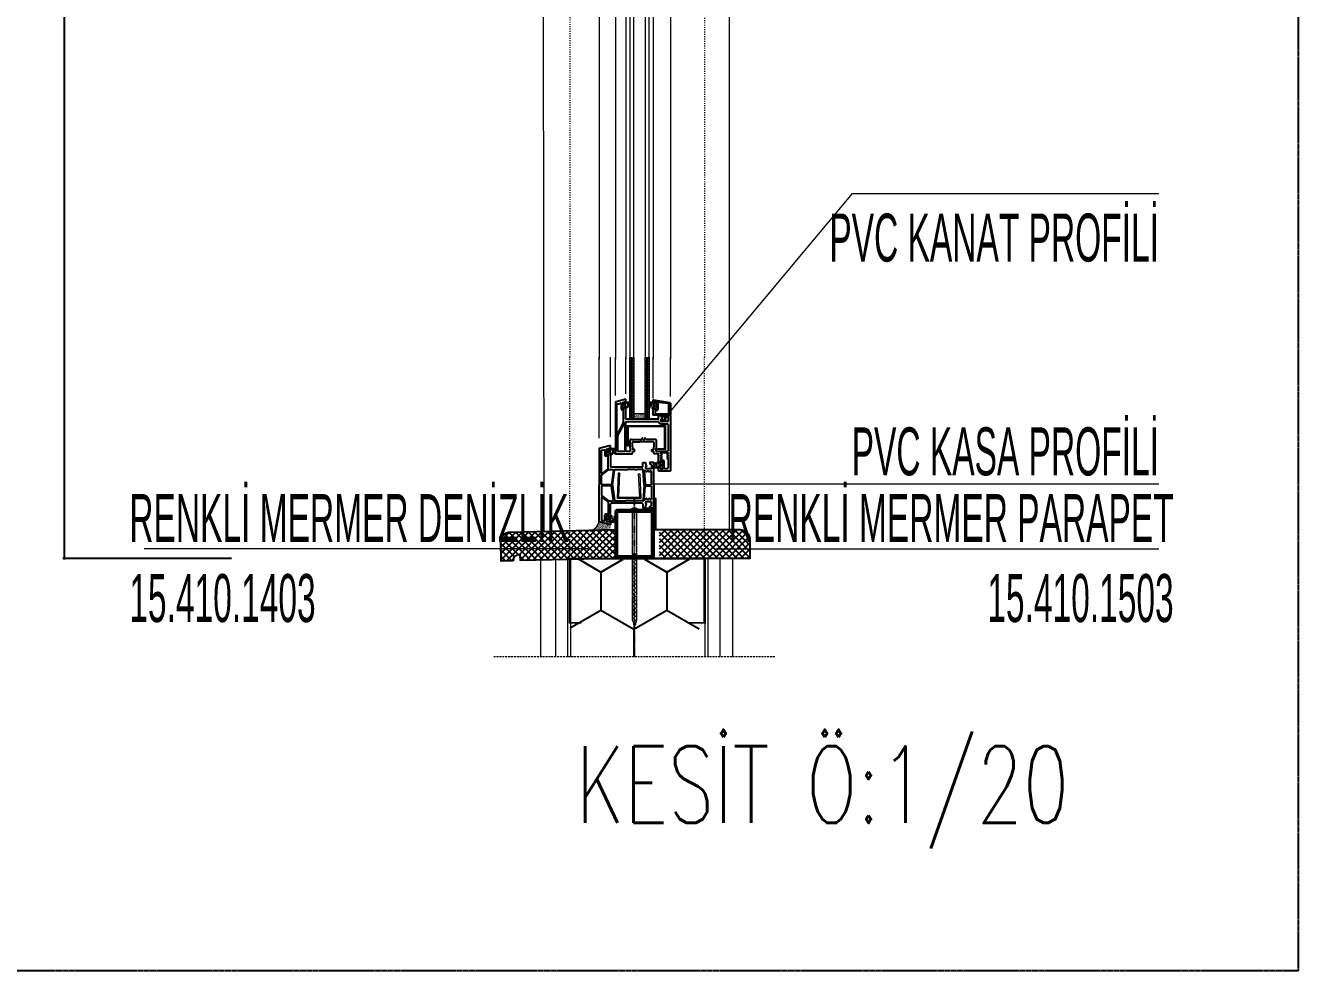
# Model space of a CAD drawing. Header units: centimetres. Extents: x -373760 to 14750, y -122502 to 29584.
# Drawn here: x -170671 to -167355, y -81365 to -78903 of the extents above; entities that cross this region are included whole.
import ezdxf
from ezdxf.enums import TextEntityAlignment as Align

# ---------------------------------------------------------------- set-up
doc = ezdxf.new("R2010")
doc.units = ezdxf.units.CM
for name, pattern in [('ACAD_ISO03W100', [30, 12, -18]), ('CENTER', [0.0065, 0.002, -0.001, 0.0005, -0.001, 0.002]), ('DASHED2', [0.375, 0.25, -0.125]), ('DUZ', [0]), ('HIDDEN', [0.375, 0.25, -0.125])]:
    doc.linetypes.add(name, pattern=pattern)
for name, color, linetype, lineweight in [('Betonarme', 4, 'Continuous', 20), ('cam', 130, 'DUZ', 9), ('CIVI', 254, 'Continuous', 13), ('CONTA', 230, 'Continuous', 18), ('D', 4, 'Continuous', 5), ('GORUNUS01', 56, 'Continuous', 9), ('İZDÜŞÜM-TEKAY', 252, 'DASHED2', 25), ('İÇ SIVA-TEKAY', 21, 'Continuous', 18), ('KOR_KASA', 140, 'Continuous', 30), ('MACUN', 201, 'Continuous', 15), ('OLCU', 7, 'Continuous', 25), ('OLCU IC DUSEY', 33, 'Continuous', 20), ('Part', 1, 'Continuous', 0), ('PVC_PROFIL', 51, 'Continuous', 25), ('YAZI', 5, 'Continuous', 0)]:
    doc.layers.add(name, color=color, linetype=linetype, lineweight=lineweight)
doc.layers.add('EPS', color=7, linetype='Continuous', true_color=0x55aa8c)
doc.layers.add('HATCH', color=8, linetype='Continuous')
doc.layers.add('MERMER', color=165, linetype='Continuous')
doc.styles.add('POZ', font='romanstw.shx', dxfattribs={"width": 0.8})
doc.styles.get("Standard").update_dxf_attribs({"font": 'arial.ttf'})
doc.styles.add('TURKCE', font='arial.ttf', dxfattribs={"width": 0.5})
doc.dimstyles.new('içölçü', dxfattribs={"dimtxt": 10, "dimasz": 5, "dimexe": 4, "dimexo": 1, "dimgap": 1, "dimtad": 2, "dimdec": 0, "dimzin": 0, "dimdsep": 46, "dimtxsty": 'Standard', "dimblk": 'ARCHTICK', "dimcen": 1, "dimdle": 3, "dimadec": 0, "dimazin": 0, "dimtfac": 1, "dimtdec": 0, "dimtofl": 0, "dimtmove": 0, "dimatfit": 3, "dimldrblk": 'ARCHTICK', "dimfxl": 1, "dimtolj": 1, "dimtzin": 0, "dimarcsym": 0})

# ---------------------------------------------------------------- blocks, each defined once
blk = doc.blocks.new('_ArchTick')
at = {"color": 0, "linetype": 'ByBlock', "const_width": 0.15}
blk.add_lwpolyline([(-0.5, -0.5), (0.5, 0.5)], dxfattribs=at)
blk = doc.blocks.new('*D762')
at = {"layer": 'Defpoints', "color": 0, "transparency": 16777216}
for p in [(-170133.2, -77291.6), (-170569.8, -80291.6), (-170133.2, -80291.6)]:
    blk.add_point(p, dxfattribs=at)
at = {"layer": 'OLCU IC DUSEY', "color": 0, "lineweight": -2, "transparency": 16777216}
for p, q in [((-170134.2, -77291.6), (-170573.8, -77291.6)), ((-170569.8, -77288.6), (-170569.8, -80294.6)), ((-170134.2, -80291.6), (-170573.8, -80291.6))]:
    blk.add_line(p, q, dxfattribs=at)
at = {"layer": 'OLCU IC DUSEY', "color": 0, "lineweight": -2, "transparency": 16777216, "xscale": 5, "yscale": 5, "zscale": 5}
for p, rotation in [((-170569.8, -77291.6), 90), ((-170569.8, -80291.6), 270)]:
    blk.add_blockref('_ArchTick', p, dxfattribs=dict(at, rotation=rotation))
at = {"layer": 'OLCU IC DUSEY', "color": 0, "transparency": 16777216, "insert": (-170573.4, -78631.3), "char_height": 5, "attachment_point": 5, "rotation": 90}
blk.add_mtext('\\A1;3000', dxfattribs=at)
blk = doc.blocks.new('CITA1')
at = {"layer": 'PVC_PROFIL'}
for p, q in [((-10, 10.5), (-10, 13.9)), ((-9.4, 14.3), (7.6, 11.6)), ((-9.2, 10), (-9.5, 10)), ((-9.2, 6.5), (-9.5, 6.5)), ((-9, 12.5), (-9, 10.2)), ((-9, 5.5), (-9, 6.3)), ((-8.5, 5), (-7, 5)), ((-8.4, 13), (-6.9, 12.6)), ((-7.5, 0), (-7.5, 3)), ((-7, 3.5), (-6, 3.5)), ((-6.5, 5.5), (-6.5, 12.1)), ((-5, 11.5), (-5, 4.5)), ((-4.4, 11.9), (6.1, 11)), ((6.5, 0), (6.5, 10.5)), ((8, 11.1), (8, -1.2)), ((6, -0.5), (-7, -0.5)), ((-0.6, -2.7), (-0.8, -2.2)), ((-0.5, -7.5), (-0.5, -7.5)), ((0.1, -3.1), (-0.2, -3.1)), ((1.1, -7), (0, -7)), ((2, -8), (0, -8)), ((0.6, -2.2), (0.6, -2.6)), ((1.7, -1.7), (1.1, -1.7)), ((2.2, -2.3), (1.6, -6.6)), ((3.2, -2.2), (2.5, -7.6)), ((7.5, -1.7), (3.7, -1.7))]:
    blk.add_line(p, q, dxfattribs=at)
blk.add_lwpolyline([(-1.1, -1.7), (-9.5, -1.7, -0.414214), (-10, -1.2), (-10, 6)], format="xyb", dxfattribs=at)
for points in [[(1.7, -1.7), (1.1, -1.7)], [(5.1, -1.7), (3.7, -1.7)]]:
    blk.add_lwpolyline(points, dxfattribs=at)
for centre, radius, start, end in [((-9.5, 13.9), 0.5, 74.7449, 180), ((-9.5, 10.5), 0.5, 180, 270), ((-9.5, 6), 0.5, 90, 180), ((-9.2, 10.2), 0.2, 270, 0), ((-9.2, 6.3), 0.2, 0, 90), ((-8.5, 12.5), 0.5, 74.7449, 180), ((-8.5, 5.5), 0.5, 180, 270), ((-7, 3), 0.5, 90, 180), ((-7, 0), 0.5, 180, 270), ((-7, 5.5), 0.5, 270, 0), ((-7, 12.1), 0.5, 0, 74.7449), ((-6, 4.5), 1, 270, 0), ((-4.5, 11.5), 0.5, 74.7449, 180), ((6, 0), 0.5, 270, 0), ((6, 10.5), 0.5, 0, 74.7449), ((7.5, 11.1), 0.5, 0, 74.7449), ((-2.5, -3), 1.81, 25.1454, 42.244), ((-0.2, -2.6), 0.5, 201.25, 270), ((0, -7.5), 0.5, 90, 180), ((0, -7.5), 0.5, 180, 270), ((0.1, -2.6), 0.5, 270, 0), ((1.1, -2.2), 0.5, 90, 184.7612), ((1.1, -6.5), 0.5, 270, 352.0238), ((1.7, -2.2), 0.5, 352.0238, 90), ((2, -7.5), 0.5, 270, 352.0238), ((3.7, -2.2), 0.5, 90, 172.0238), ((7.5, -1.2), 0.5, 270, 0)]:
    blk.add_arc(centre, radius, start, end, dxfattribs=at)

msp = doc.modelspace()

# ---------------------------------------------------------------- hatches: boundary and pattern name
at = {"layer": 'cam'}
h = msp.add_hatch(dxfattribs=at)
h.set_pattern_fill('DOTS', color=256, scale=1.25, style=0)
h.set_pattern_definition([(0, (-176717.4405, -79087.2696), (0.9921875, 1.984375), [0, -1.984375])])
h.paths.add_polyline_path([(-169057.2, -79813.33), (-169045.28, -79813.33)])
h.paths.add_polyline_path([(-169097.2, -79813.33), (-169085.28, -79813.33)])
h.paths.add_polyline_path([(-169046.24, -79767.46), (-169056.24, -79767.46), (-169056.24, -79927.92), (-169046.24, -79927.92)])
h.paths.add_polyline_path([(-169086.24, -79767.46), (-169096.24, -79767.46), (-169096.24, -79927.92), (-169086.24, -79927.92)])
at = {"layer": 'EPS', "ltscale": 10}
h = msp.add_hatch(dxfattribs=at)
h.set_pattern_fill('HONEY', color=256, scale=31.25, angle=270, style=0)
h.set_pattern_definition([(270, (-429355.79, 16410.71), (85.925958, -148.828125), [99.21875, -198.4375]), (30, (-429355.79, 16410.71), (85.925958, 148.828125), [99.21875, -198.4375]), (330, (-429355.79, 16410.71), (171.851916, -3e-07), [-198.4375, 99.21875])])
h.paths.add_polyline_path([(-169251.69, -80547.63), (-168915.82, -80547.63), (-168916.36, -80294.01), (-169252.23, -80294.01)])
at = {"layer": 'HATCH'}
h = msp.add_hatch(dxfattribs=at)
h.set_pattern_fill('AR-SAND', color=256, scale=0.05, angle=90, style=0)
h.set_pattern_definition([(52.5, (-169667.2819, -86404.3254), (2.4470662, -0.08000156), [0, -1.9304, 0, -2.159, 0, -2.06375]), (82.5, (-169667.282, -86404.3254), (3.5841255, 2.2476164), [0, -1.0414, 0, -1.7399, 0, -0.66675]), (122.5, (-169667.2819, -86405.8875), (0.0071859, 3.95496185), [0, -0.635, 0, -2.286, 0, -2.9845]), (132.5, (-169667.282, -86405.8875), (1.1146466, 3.8177823), [0, -0.3175, 0, -1.4986, 0, -1.7145])])
h.paths.add_polyline_path([(-169057.49, -79913.92, -0.4142136), (-169056.24, -79915.17), (-169056.24, -79927.67, -0.4142136), (-169057.49, -79928.92), (-169084.99, -79928.92, -0.4142136), (-169086.24, -79927.67), (-169086.24, -79915.17, -0.4142136), (-169084.99, -79913.92)])
h = msp.add_hatch(dxfattribs=at)
h.set_pattern_fill('NET', color=256, scale=3.75, angle=45, style=0)
h.set_pattern_definition([(45, (-176541.924, -79087.155), (-8.41899, 8.41899), []), (135, (-176541.924, -79087.155), (-8.41899, -8.41899), [])])
edge = h.paths.add_edge_path()
edge.add_line((-169432.95, -80248.49), (-169431.69, -80298.34))
edge.add_line((-169431.69, -80298.34), (-169401.69, -80297.66))
edge.add_arc((-169384.27, -80299.61), 17.54, 82.85333, 173.61147, ccw=False)
edge.add_line((-169382.08, -80282.21), (-169381.71, -80297.21))
edge.add_line((-169381.71, -80297.21), (-169134.28, -80291.59))
edge.add_line((-169134.28, -80291.59), (-169134.28, -80216.57))
edge.add_line((-169134.28, -80216.57), (-169408.59, -80222.86))
edge.add_arc((-169407.96, -80247.86), 25, 91.44656, 181.44656)
h = msp.add_hatch(dxfattribs=at)
h.set_pattern_fill('AR-SAND', color=256, scale=0.05, angle=90, style=0)
h.set_pattern_definition([(127.5, (-176730.178, -79335.434), (-2.4470662, -0.08000156), [0, -1.9304, 0, -2.159, 0, -2.06375]), (97.5, (-176730.178, -79335.434), (-3.5841255, 2.2476164), [0, -1.0414, 0, -1.7399, 0, -0.66675]), (57.5, (-176730.178, -79336.996), (-0.0071859, 3.95496185), [0, -0.635, 0, -2.286, 0, -2.9845]), (47.5, (-176730.178, -79336.996), (-1.1146466, 3.8177823), [0, -0.3175, 0, -1.4986, 0, -1.7145])])
h.paths.add_polyline_path([(-169147.01, -80204.17), (-169177.01, -80196.67, -0.2579107), (-169199.45, -80218.01), (-169147.01, -80216.68)])
h = msp.add_hatch(dxfattribs=at)
h.set_pattern_fill('NET', color=256, scale=3.75, angle=45, style=0)
h.set_pattern_definition([(45, (-443515.749, -140634.825), (-8.4189901, 8.4189901), []), (135, (-443515.749, -140634.825), (-8.4189901, -8.4189901), [])])
h.paths.add_polyline_path([(-168873.26, -80263.73), (-168873.26, -80244.45)], flags=16)
edge = h.paths.add_edge_path()
edge.add_arc((-168809.29, -80241.59), 25, 0, 90)
edge.add_line((-168809.29, -80216.59), (-169019.18, -80216.59))
edge.add_line((-169019.18, -80216.59), (-169019.18, -80220.31))
edge.add_line((-169019.18, -80220.31), (-169019.18, -80257.81))
edge.add_line((-169019.18, -80257.81), (-169019.18, -80291.59))
edge.add_line((-169019.18, -80291.59), (-168784.29, -80291.59))
edge.add_line((-168784.29, -80291.59), (-168784.29, -80241.59))

# ---------------------------------------------------------------- linework, layer by layer
at = {"layer": 'Betonarme'}
msp.add_line((-168900.18, -80547.63), (-168900.18, -80291.59), dxfattribs=at)
at = {"layer": 'cam'}
for points, elevation in [([(-169086.24, -79772.46), (-169086.24, -77524.1), (-169096.24, -77524.1), (-169096.24, -79772.46)], 183.14), ([(-169046.24, -79772.46), (-169046.24, -77524.1), (-169056.24, -77524.1), (-169056.24, -79772.46)], 183.14), ([(-169086.24, -79767.46), (-169086.24, -79927.92), (-169096.24, -79927.92), (-169096.24, -79767.46)], -1649), ([(-169046.24, -79767.46), (-169046.24, -79927.92), (-169056.24, -79927.92), (-169056.24, -79767.46)], -1649)]:
    msp.add_lwpolyline(points, dxfattribs=dict(at, elevation=elevation))
at = {"layer": 'CIVI', "linetype": 'HIDDEN'}
for p, q in [((-169089.5, -80170.42, -1649), (-169094.73, -80165.42, -1649)), ((-169085.32, -80160.65, -1649), (-169085.32, -80161.65, -1649)), ((-169085.32, -80161.65, -1649), (-169083.23, -80161.65, -1649)), ((-169083.23, -80160.65, -1649), (-169083.23, -80161.65, -1649)), ((-169079.05, -80170.42, -1649), (-169073.83, -80165.42, -1649)), ((-169089.5, -80277.94, -1649), (-169079.05, -80288.39, -1649)), ((-169089.5, -80292.49, -1649), (-169079.05, -80277.94, -1649)), ((-169089.5, -80282.04, -1649), (-169079.05, -80292.49, -1649)), ((-169089.5, -80288.39, -1649), (-169079.05, -80298.84, -1649)), ((-169089.5, -80288.39, -1649), (-169079.05, -80298.84, -1649)), ((-169089.5, -80298.83, -1649), (-169079.05, -80309.28, -1649)), ((-169089.5, -80298.83, -1649), (-169079.05, -80309.28, -1649)), ((-169089.5, -80309.28, -1649), (-169079.05, -80319.73, -1649)), ((-169089.5, -80319.73, -1649), (-169079.05, -80330.18, -1649)), ((-169089.5, -80330.18, -1649), (-169079.05, -80340.63, -1649)), ((-169089.5, -80330.18, -1649), (-169079.05, -80340.63, -1649)), ((-169089.5, -80340.63, -1649), (-169079.05, -80351.08, -1649)), ((-169089.5, -80351.08, -1649), (-169079.05, -80361.53, -1649)), ((-169089.5, -80361.53, -1649), (-169079.05, -80371.98, -1649)), ((-169089.5, -80371.98, -1649), (-169079.05, -80382.43, -1649)), ((-169089.5, -80382.43, -1649), (-169079.05, -80392.88, -1649)), ((-169089.5, -80392.88, -1649), (-169079.05, -80403.33, -1649)), ((-169089.5, -80392.88, -1649), (-169079.05, -80403.33, -1649)), ((-169089.5, -80403.33, -1649), (-169079.05, -80413.78, -1649)), ((-169089.5, -80413.78, -1649), (-169079.05, -80424.23, -1649)), ((-169089.5, -80424.23, -1649), (-169079.05, -80434.68, -1649)), ((-169089.5, -80434.68, -1649), (-169079.05, -80445.13, -1649)), ((-169089.5, -80445.13, -1649), (-169079.81, -80454.82, -1649)), ((-169089.01, -80453.82, -1649), (-169081.54, -80461.29, -1649)), ((-169087.1, -80460.96, -1649), (-169082.65, -80465.41, -1649)), ((-169082.65, -80465.41, -1649), (-169085.91, -80465.41, -1649))]:
    msp.add_line(p, q, dxfattribs=at)
at = {"layer": 'CIVI', "linetype": 'HIDDEN', "elevation": -1649}
for points in [[(-169089.5, -80453.05), (-169089.5, -80170.42), (-169079.05, -80170.42), (-169079.05, -80452.01), (-169082.65, -80465.42)], [(-169089.5, -80453.05), (-169085.91, -80465.41)]]:
    msp.add_lwpolyline(points, dxfattribs=at)
at = {"layer": 'CIVI', "linetype": 'HIDDEN'}
for start, end in [(94.35927, 139.47324), (40.52676, 85.64073)]:
    msp.add_arc((-169084.28, -80174.36, -1649), 13.75, start, end, dxfattribs=at)
at = {"layer": 'CONTA', "elevation": 183.14}
for points in [[(-169106.01, -79898.18), (-169106.01, -79896.96, 0.4142136), (-169107.26, -79895.71), (-169108.4, -79895.71, 0.4142136), (-169109.65, -79896.96), (-169109.65, -79897.39, -0.4142136), (-169110.9, -79898.64), (-169113.71, -79898.64, -0.4142136), (-169114.96, -79897.39), (-169114.96, -79887.5, -0.4142136), (-169113.71, -79886.25), (-169110.79, -79886.25, -0.4142136), (-169109.54, -79887.5), (-169109.54, -79887.82, 0.4142136), (-169108.29, -79889.07), (-169107.48, -79889.07, 0.4142136), (-169106.23, -79887.82), (-169106.23, -79884.71, -0.4142136), (-169104.98, -79883.46), (-169097.61, -79883.46, -0.4142136), (-169096.36, -79884.71), (-169096.36, -79897.07, -0.4142136), (-169097.61, -79898.32), (-169097.74, -79898.32, -0.4142136), (-169098.99, -79897.07), (-169098.99, -79892.95, 0.4142136), (-169100.24, -79891.7), (-169102.05, -79891.7, 0.4142136), (-169103.3, -79892.95), (-169103.3, -79898.91, -0.4142136), (-169104.55, -79900.16), (-169104.76, -79900.16, -0.4142136), (-169106.01, -79898.91)], [(-169107.39, -79892.34), (-169107.39, -79892.18, 0.4142136), (-169108.64, -79890.93), (-169112.43, -79890.93, 0.4142136), (-169113.68, -79892.18), (-169113.68, -79892.34, 0.4142136), (-169112.43, -79893.59), (-169108.64, -79893.59, 0.4142136)], [(-169099.01, -79888.22), (-169099.01, -79887.16, 0.4142136), (-169100.26, -79885.91), (-169101.98, -79885.91, 0.4142136), (-169103.23, -79887.16), (-169103.23, -79888.22, 0.4142136), (-169101.98, -79889.47), (-169100.26, -79889.47, 0.4142136)], [(-169036.53, -79899.53), (-169036.53, -79898.31, -0.4142136), (-169035.28, -79897.06), (-169034.15, -79897.06, -0.4142136), (-169032.9, -79898.31), (-169032.9, -79898.74, 0.4142136), (-169031.65, -79899.99), (-169028.84, -79899.99, 0.4142136), (-169027.59, -79898.74), (-169027.59, -79888.84, 0.4142136), (-169028.84, -79887.59), (-169031.76, -79887.59, 0.4142136), (-169033.01, -79888.84), (-169033.01, -79889.16, -0.4142136), (-169034.26, -79890.41), (-169035.07, -79890.41, -0.4142136), (-169036.32, -79889.16), (-169036.32, -79886.06, 0.4142136), (-169037.57, -79884.81), (-169044.93, -79884.81, 0.4142136), (-169046.18, -79886.06), (-169046.18, -79898.41, 0.4142136), (-169044.93, -79899.66), (-169044.8, -79899.66, 0.4142136), (-169043.55, -79898.41), (-169043.55, -79894.3, -0.4142136), (-169042.3, -79893.05), (-169040.49, -79893.05, -0.4142136), (-169039.24, -79894.3), (-169039.24, -79900.26, 0.4142136), (-169037.99, -79901.51), (-169037.78, -79901.51, 0.4142136), (-169036.53, -79900.26)], [(-169043.53, -79889.57), (-169043.53, -79888.51, -0.4142136), (-169042.28, -79887.26), (-169040.56, -79887.26, -0.4142136), (-169039.31, -79888.51), (-169039.31, -79889.57, -0.4142136), (-169040.56, -79890.82), (-169042.28, -79890.82, -0.4142136)], [(-169035.15, -79893.68), (-169035.15, -79893.52, -0.4142136), (-169033.9, -79892.27), (-169030.11, -79892.27, -0.4142136), (-169028.86, -79893.52), (-169028.86, -79893.68, -0.4142136), (-169030.11, -79894.93), (-169033.9, -79894.93, -0.4142136)], [(-169145.23, -80019.43), (-169145.23, -80018.21, 0.4142136), (-169146.48, -80016.96), (-169149.61, -80016.96, 0.4142136), (-169150.86, -80018.21), (-169150.86, -80018.64, -0.4142136), (-169152.11, -80019.89), (-169154.92, -80019.89, -0.4142136), (-169156.17, -80018.64), (-169156.17, -80008.75, -0.4142136), (-169154.92, -80007.5), (-169152.01, -80007.5, -0.4142136), (-169150.76, -80008.75), (-169150.76, -80009.07, 0.4142136), (-169149.51, -80010.32), (-169146.7, -80010.32, 0.4142136), (-169145.45, -80009.07), (-169145.45, -80005.96, -0.4142136), (-169144.2, -80004.71), (-169136.83, -80004.71, -0.4142136), (-169135.58, -80005.96), (-169135.58, -80018.32, -0.4142136), (-169136.83, -80019.57), (-169136.96, -80019.57, -0.4142136), (-169138.21, -80018.32), (-169138.21, -80014.2, 0.4142136), (-169139.46, -80012.95), (-169141.27, -80012.95, 0.4142136), (-169142.52, -80014.2), (-169142.52, -80020.16, -0.4142136), (-169143.77, -80021.41), (-169143.98, -80021.41, -0.4142136), (-169145.23, -80020.16)], [(-169146.61, -80013.59), (-169146.61, -80013.43, 0.4142136), (-169147.86, -80012.18), (-169153.65, -80012.18, 0.4142136), (-169154.9, -80013.43), (-169154.9, -80013.59, 0.4142136), (-169153.65, -80014.84), (-169147.86, -80014.84, 0.4142136)], [(-169138.23, -80009.47), (-169138.23, -80008.41, 0.4142136), (-169139.48, -80007.16), (-169141.2, -80007.16, 0.4142136), (-169142.45, -80008.41), (-169142.45, -80009.47, 0.4142136), (-169141.2, -80010.72), (-169139.48, -80010.72, 0.4142136)], [(-169022.57, -80042.04), (-169022.57, -80043.26, 0.4142136), (-169021.32, -80044.51), (-169018.18, -80044.51, 0.4142136), (-169016.93, -80043.26), (-169016.93, -80042.83, -0.4142136), (-169015.68, -80041.58), (-169012.87, -80041.58, -0.4142136), (-169011.62, -80042.83), (-169011.62, -80052.72, -0.4142136), (-169012.87, -80053.97), (-169015.79, -80053.97, -0.4142136), (-169017.04, -80052.72), (-169017.04, -80052.4, 0.4142136), (-169018.29, -80051.15), (-169021.1, -80051.15, 0.4142136), (-169022.35, -80052.4), (-169022.35, -80055.51, -0.4142136), (-169023.6, -80056.76), (-169030.96, -80056.76, -0.4142136), (-169032.21, -80055.51), (-169032.21, -80043.15, -0.4142136), (-169030.96, -80041.9), (-169030.84, -80041.9, -0.4142136), (-169029.59, -80043.15), (-169029.59, -80047.27, 0.4142136), (-169028.34, -80048.52), (-169026.53, -80048.52, 0.4142136), (-169025.28, -80047.27), (-169025.28, -80041.31, -0.4142136), (-169024.03, -80040.06), (-169023.82, -80040.06, -0.4142136), (-169022.57, -80041.31)], [(-169029.57, -80052), (-169029.57, -80053.06, 0.4142136), (-169028.32, -80054.31), (-169026.6, -80054.31, 0.4142136), (-169025.35, -80053.06), (-169025.35, -80052, 0.4142136), (-169026.6, -80050.75), (-169028.32, -80050.75, 0.4142136)], [(-169021.19, -80047.89), (-169021.19, -80048.04, 0.4142136), (-169019.94, -80049.29), (-169014.15, -80049.29, 0.4142136), (-169012.9, -80048.04), (-169012.9, -80047.89, 0.4142136), (-169014.15, -80046.64), (-169019.94, -80046.64, 0.4142136)], [(-169145.23, -80182.61), (-169145.23, -80183.83, -0.4142136), (-169146.48, -80185.08), (-169149.61, -80185.08, -0.4142136), (-169150.86, -80183.83), (-169150.86, -80183.4, 0.4142136), (-169152.11, -80182.15), (-169154.92, -80182.15, 0.4142136), (-169156.17, -80183.4), (-169156.17, -80193.29, 0.4142136), (-169154.92, -80194.54), (-169152.01, -80194.54, 0.4142136), (-169150.76, -80193.29), (-169150.76, -80192.97, -0.4142136), (-169149.51, -80191.72), (-169146.7, -80191.72, -0.4142136), (-169145.45, -80192.97), (-169145.45, -80196.08, 0.4142136), (-169144.2, -80197.33), (-169136.83, -80197.33, 0.4142136), (-169135.58, -80196.08), (-169135.58, -80183.72, 0.4142136), (-169136.83, -80182.47), (-169136.96, -80182.47, 0.4142136), (-169138.21, -80183.72), (-169138.21, -80187.84, -0.4142136), (-169139.46, -80189.09), (-169141.27, -80189.09, -0.4142136), (-169142.52, -80187.84), (-169142.52, -80181.88, 0.4142136), (-169143.77, -80180.63), (-169143.98, -80180.63, 0.4142136), (-169145.23, -80181.88)], [(-169146.61, -80188.45), (-169146.61, -80188.61, -0.4142136), (-169147.86, -80189.86), (-169153.65, -80189.86, -0.4142136), (-169154.9, -80188.61), (-169154.9, -80188.45, -0.4142136), (-169153.65, -80187.2), (-169147.86, -80187.2, -0.4142136)], [(-169138.23, -80192.57), (-169138.23, -80193.63, -0.4142136), (-169139.48, -80194.88), (-169141.2, -80194.88, -0.4142136), (-169142.45, -80193.63), (-169142.45, -80192.57, -0.4142136), (-169141.2, -80191.32), (-169139.48, -80191.32, -0.4142136)]]:
    msp.add_lwpolyline(points, format="xyb", close=True, dxfattribs=at)
at = {"layer": 'CONTA', "elevation": -1649}
for points in [[(-169024.23, -80008.12), (-169024.23, -80005.12), (-169006.6, -80005.12), (-169006.6, -79948.66), (-169100.69, -79948.66), (-169100.69, -79999.62), (-169103.69, -79999.62), (-169103.69, -79945.66), (-169003.6, -79945.66), (-169003.6, -80008.12), (-169024.23, -80008.12)], [(-169123.09, -80068.73), (-169126.11, -80132.29), (-169070.48, -80132.24), (-169073.64, -80071.34), (-169070.65, -80071.51), (-169067.65, -80135.26), (-169129.09, -80135.26), (-169126.09, -80068.75), (-169123.09, -80068.73)]]:
    msp.add_lwpolyline(points, dxfattribs=at)
at = {"layer": 'D', "color": 11}
for p, q in [((-169259.01, -80291.59, 8171.44), (-169259.01, -80547.63, 3037.06)), ((-169176.78, -80291.59, -1649), (-169259.01, -80291.59, -3298.01)), ((-169251.19, -80312.55, 7751.07), (-169251.19, -80547.63, 3037.06))]:
    msp.add_line(p, q, dxfattribs=at)
at = {"layer": 'D', "color": 11, "elevation": -1649}
msp.add_lwpolyline([(-169034.28, -80291.59), (-168900.18, -80291.6)], dxfattribs=at)
at = {"layer": 'D', "color": 11}
for points in [[(-168900.17, -80547.63), (-168900.18, -80312.55)], [(-168892.36, -80547.63), (-168892.37, -80291.59)]]:
    msp.add_lwpolyline(points, dxfattribs=at)
at = {"layer": 'D', "color": 3, "elevation": -66772.35}
msp.add_lwpolyline([(-168892.36, -80547.63), (-168892.37, -80312.55)], dxfattribs=at)
at = {"layer": 'GORUNUS01', "linetype": 'ACAD_ISO03W100', "ltscale": 0.2}
for p, q in [((-169253.28, -77291.6, -1649), (-169253.28, -79767.46, -1649)), ((-168901.73, -77299.4), (-168901.73, -79767.46)), ((-169253.28, -80291.59, -1649), (-169253.28, -79767.46, -1649)), ((-168901.73, -80291.59), (-168901.73, -79767.46))]:
    msp.add_line(p, q, dxfattribs=at)
at = {"layer": 'GORUNUS01'}
for p, q in [((-169323.59, -77336.91, -3059.01), (-169320.57, -80220.84, -1649)), ((-168838.04, -77323.08, 4915.22), (-168838.04, -80216.59, -1649)), ((-169176.78, -77465.72, -1649), (-169176.78, -79772.46, -1649)), ((-169134.28, -77584.27, -1649), (-169134.28, -79772.46, -1649)), ((-169106.78, -77591.93, -1649), (-169106.78, -79772.46, -1649)), ((-169036.01, -77589.19, -1649), (-169036.01, -79772.46, -1649)), ((-168991.01, -77580.7, -1649), (-168991.01, -79772.46, -1649)), ((-169176.78, -79978.5, -1649), (-169176.78, -79767.46, -1649)), ((-169146.7, -79974.61, -1649), (-169146.7, -79767.46, -1649)), ((-169134.28, -79867.67, -1649), (-169134.28, -79767.46, -1649)), ((-169106.78, -79862.87, -1649), (-169106.78, -79767.46, -1649)), ((-169036.01, -79874.31, -1649), (-169036.01, -79767.46, -1649)), ((-168991.01, -79870.19, -1649), (-168991.01, -79767.46, -1649))]:
    msp.add_line(p, q, dxfattribs=at)
at = {"layer": 'GORUNUS01', "linetype": 'HIDDEN', "ltscale": 20}
msp.add_line((-168718.64, -80547.63, -1649), (-169451.97, -80547.63, -1649), dxfattribs=at)
at = {"layer": 'İZDÜŞÜM-TEKAY'}
msp.add_lwpolyline([(-167354.56, -76295.09), (-174055.27, -76295.09), (-174055.27, -81365.15), (-167354.56, -81365.15)], close=True, dxfattribs=at)
at = {"layer": 'İÇ SIVA-TEKAY', "color": 11}
msp.add_line((-169329.32, -80296.02, 8537.37), (-169329.32, -80547.63, 3256.02), dxfattribs=at)
at = {"layer": 'İÇ SIVA-TEKAY', "color": 3}
msp.add_line((-169290.26, -80295.13, 8340.1), (-169290.26, -80547.63, 3152.26), dxfattribs=at)
at = {"layer": 'İÇ SIVA-TEKAY', "color": 5}
msp.add_line((-168828.68, -80291.59, 4915.22), (-168828.68, -80547.63, 4915.22), dxfattribs=at)
at = {"layer": 'İÇ SIVA-TEKAY', "color": 3, "elevation": -66772.35}
msp.add_lwpolyline([(-168861.11, -80547.63), (-168861.12, -80291.59)], dxfattribs=at)
at = {"layer": 'KOR_KASA', "elevation": 183.14}
msp.add_lwpolyline([(-169134.28, -80170.42, -0.4142136), (-169129.28, -80165.42), (-169039.28, -80165.42, -0.4142136), (-169034.28, -80170.42), (-169034.28, -80285.42, -0.4142136), (-169039.28, -80290.42), (-169129.28, -80290.42, -0.4142136), (-169134.28, -80285.42)], format="xyb", close=True, dxfattribs=at)
msp.add_lwpolyline([(-169129.28, -80170.42), (-169039.28, -80170.42), (-169039.28, -80285.42), (-169129.28, -80285.42)], close=True, dxfattribs=at)
at = {"layer": 'MACUN', "elevation": 183.14}
msp.add_lwpolyline([(-169084.99, -79913.92), (-169057.49, -79913.92, -0.4142136), (-169056.24, -79915.17), (-169056.24, -79927.67, -0.4142136), (-169057.49, -79928.92), (-169084.99, -79928.92, -0.4142136), (-169086.24, -79927.67), (-169086.24, -79915.17, -0.4142136)], format="xyb", close=True, dxfattribs=at)
at = {"layer": 'MACUN'}
msp.add_arc((-169211.2, -80186.96, -1649), 35.54, 289.30456, 344.14149, dxfattribs=at)
at = {"layer": 'MERMER'}
msp.add_line((-169134.28, -80175.42, -1649), (-169134.28, -80252.92, -1649), dxfattribs=at)
at = {"layer": 'MERMER', "elevation": -1649}
for points in [[(-169134.28, -80216.56), (-169134.28, -80291.59), (-169381.71, -80297.21), (-169382.08, -80282.21, 0.4189565), (-169401.7, -80297.71), (-169431.69, -80298.47), (-169432.95, -80248.49, -0.4142136), (-169408.59, -80222.86), (-169134.28, -80216.57)], [(-169034.28, -80216.59), (-168809.29, -80216.59, -0.4142136), (-168784.29, -80241.59), (-168784.29, -80291.59), (-169034.28, -80291.59), (-169034.28, -80216.59)]]:
    msp.add_lwpolyline(points, format="xyb", dxfattribs=at)
at = {"layer": 'OLCU', "linetype": 'CENTER', "ltscale": 0.2}
msp.add_line((-169084.28, -80547.63, -1649), (-169084.28, -80135.84, -1649), dxfattribs=at)
at = {"layer": 'Part', "elevation": -1649}
msp.add_lwpolyline([(-169253.28, -80291.59), (-168900.18, -80291.59), (-168900.18, -80460.61), (-168944.25, -80460.61), (-168944.25, -80458.19), (-168902.59, -80458.19), (-168902.59, -80294.01), (-169250.89, -80294.01), (-169250.89, -80458.19), (-169224.33, -80458.19), (-169224.33, -80460.61), (-169253.3, -80460.61), (-169253.3, -80291.59), (-169253.28, -80291.59)], dxfattribs=at)
at = {"layer": 'PVC_PROFIL'}
for p, q in [((-169130.53, -79966.74, -1649), (-169130.53, -79890.66, -1649)), ((-169129.58, -79889.44, -1649), (-169120.83, -79887.26, -1649)), ((-169119.28, -79888.47, -1649), (-169119.28, -79901.67, -1649)), ((-169115.53, -79899.17, -1649), (-169115.53, -79886.91, -1649)), ((-169114.58, -79885.69, -1649), (-169110.83, -79884.13, -1649)), ((-169109.28, -79885.34, -1649), (-169109.28, -79887.42, -1649)), ((-169108.78, -79887.92, -1649), (-169108.03, -79887.92, -1649)), ((-169106.78, -79886.67, -1649), (-169106.78, -79876.67, -1649)), ((-169114.28, -79904.17, -1649), (-169116.78, -79904.17, -1649)), ((-169110.53, -79900.42, -1649), (-169114.28, -79900.42, -1649)), ((-169113.03, -79938.05, -1649), (-169113.03, -79905.42, -1649)), ((-169109.28, -79899.17, -1649), (-169109.28, -79897.17, -1649)), ((-169108.78, -79896.67, -1649), (-169108.03, -79896.67, -1649)), ((-169021.78, -79927.92, -1649), (-169021.78, -79920.42, -1649)), ((-169020.53, -79919.17, -1649), (-169016.5, -79919.17, -1649)), ((-169015.29, -79920.12, -1649), (-169013.03, -79929.17, -1649)), ((-169000.53, -79920.42, -1649), (-169000.53, -79921.67, -1649)), ((-168997.47, -79923.83, -1649), (-168999.28, -79922.92, -1649)), ((-168996.78, -79924.95, -1649), (-168996.78, -79934.17, -1649)), ((-169128.19, -79967.36, -1649), (-169113.19, -79938.67, -1649)), ((-169127.86, -79971.79, -1649), (-169111.61, -79940.93, -1649)), ((-169109.28, -79941.55, -1649), (-169109.28, -80011.67, -1649)), ((-168998.03, -79935.42, -1649), (-169013.06, -79935.42, -1649)), ((-168998.03, -79941.67, -1649), (-169012.79, -79941.67, -1649)), ((-168996.78, -79942.92, -1649), (-168996.78, -80011.67, -1649)), ((-169128.03, -80011.67, -1649), (-169128.03, -79972.41, -1649)), ((-169091.84, -79981.67, -1649), (-169065.88, -79981.67, -1649)), ((-169088.06, -79987.92, -1649), (-169070.53, -79987.92, -1649)), ((-169035.5, -79987.92, -1649), (-169070.53, -79987.92, -1649)), ((-169062.88, -79981.67, -1649), (-169058.26, -79981.67, -1649)), ((-169031.71, -79981.67, -1649), (-169055.26, -79981.67, -1649)), ((-169158.03, -80020.42, -1649), (-169158.03, -80008.16, -1649)), ((-169157.08, -80006.94, -1649), (-169150.83, -80005.38, -1649)), ((-169150.53, -80021.67, -1649), (-169156.78, -80021.67, -1649)), ((-169110.53, -80012.92, -1649), (-169126.78, -80012.92, -1649)), ((-169028.03, -80011.67, -1649), (-169028.03, -80007, -1649)), ((-168998.03, -80012.92, -1649), (-169026.78, -80012.92, -1649)), ((-168996.78, -80016.67, -1649), (-168996.78, -80019.64, -1649)), ((-168996.78, -80021.84, -1649), (-168996.78, -80024.95, -1649)), ((-169154.28, -80025.42, -1649), (-169159.28, -80025.42, -1649)), ((-169153.03, -80057.62, -1649), (-169153.03, -80026.67, -1649)), ((-169064.2, -80054.17, -1649), (-169145.53, -80054.17, -1649)), ((-169062.95, -80052.92, -1649), (-169062.95, -80041.67, -1649)), ((-169018.03, -80056.67, -1649), (-169018.03, -80054.17, -1649)), ((-168996.78, -80027.15, -1649), (-168996.78, -80030.26, -1649)), ((-168996.78, -80032.46, -1649), (-168996.78, -80056.67, -1649)), ((-169082.55, -80060.42, -1649), (-169103.5, -80060.42, -1649)), ((-169062.95, -80060.42, -1649), (-169078.5, -80060.42, -1649)), ((-169059.14, -80101.05, -1649), (-169061.7, -80061.59, -1649)), ((-169059.14, -80101.05, -1649), (-169061.7, -80140.51, -1649)), ((-169153.03, -80144.48, -1649), (-169153.03, -80175.42, -1649)), ((-169064.2, -80147.92, -1649), (-169145.53, -80147.92, -1649)), ((-169082.55, -80141.67, -1649), (-169103.5, -80141.67, -1649)), ((-169062.95, -80141.67, -1649), (-169078.5, -80141.67, -1649)), ((-169062.95, -80149.17, -1649), (-169062.95, -80160.42, -1649)), ((-169154.28, -80176.67, -1649), (-169159.28, -80176.67, -1649)), ((-169158.03, -80181.67, -1649), (-169158.03, -80193.94, -1649)), ((-169150.53, -80180.42, -1649), (-169156.78, -80180.42, -1649)), ((-169157.08, -80195.16, -1649), (-169150.83, -80196.72, -1649))]:
    msp.add_line(p, q, dxfattribs=at)
at = {"layer": 'PVC_PROFIL', "elevation": -1649}
for points in [[(-169106.78, -79876.67), (-169132.43, -79883.67, 0.3382133), (-169134.28, -79886.08), (-169134.28, -80017.92, 0.4142136), (-169133.03, -80019.17), (-169091.78, -80019.17, 0.4142136), (-169089.28, -80016.67), (-169089.28, -80014.17, -0.4142136), (-169088.03, -80012.92), (-169085.53, -80012.92, 0.4142136), (-169084.28, -80011.67), (-169084.28, -80009.17, 0.4142136), (-169085.53, -80007.92), (-169088.03, -80007.92, -0.4142136), (-169089.28, -80006.67), (-169089.28, -80006.75)], [(-169023.03, -79929.17), (-169105.53, -79929.17, -0.4142136), (-169106.78, -79927.92), (-169106.78, -79897.92)], [(-168999.28, -79919.17), (-168991.78, -79919.17, -0.4142136), (-168990.53, -79920.42), (-168990.53, -80062.92, -0.4142136), (-168991.78, -80064.17), (-169020.53, -80064.17, -0.4142136), (-169021.78, -80062.92), (-169021.78, -80055.42, -0.4142136), (-169019.28, -80052.92), (-169019.28, -80052.92)], [(-169095.53, -80007), (-169095.53, -80011.67, -0.4142136), (-169096.78, -80012.92), (-169105.53, -80012.92, -0.4142136), (-169106.78, -80011.67), (-169106.78, -79936.67, -0.4142136), (-169105.53, -79935.42), (-169022.3, -79935.42)], [(-169153.52, -80058.61), (-169168.52, -80070.11, -0.6216958), (-169170.53, -80069.12), (-169170.53, -80011.28, -0.3441507), (-169169.58, -80010.07), (-169163.33, -80008.51, -0.4879284), (-169161.78, -80009.72), (-169161.78, -80022.92)], [(-169149.28, -80006.59), (-169149.28, -80008.67, 0.4142136), (-169148.78, -80009.17), (-169148.03, -80009.17, 0.4142136), (-169146.78, -80007.92), (-169146.78, -79997.92)], [(-169149.28, -80020.42), (-169149.28, -80018.42, -0.4142136), (-169148.78, -80017.92), (-169148.03, -80017.92, -0.4142136), (-169146.78, -80019.17), (-169146.78, -80052.92)], [(-169019.28, -80042.92), (-169019.28, -80042.92, -0.4142136), (-169021.78, -80040.42), (-169021.78, -80019.17), (-169031.78, -80019.17, -0.4142136), (-169034.28, -80016.67), (-169034.28, -80014.17, 0.4142136), (-169035.53, -80012.92), (-169038.03, -80012.92, -0.4142136), (-169039.28, -80011.67), (-169039.28, -80009.17, -0.4142136), (-169038.03, -80007.92), (-169035.53, -80007.92, 0.4142136), (-169034.28, -80006.67), (-169034.28, -80006.75)], [(-169015.53, -80019.64), (-169015.53, -80016.67, -0.4142136), (-169014.28, -80015.42), (-168998.03, -80015.42)], [(-169015.53, -80019.64), (-169013.55, -80020.08, -1.1375719)], [(-169015.53, -80021.84), (-169013.55, -80021.39, 1.1375719)], [(-168996.78, -80019.64), (-168998.75, -80020.08, 1.1375719)], [(-168996.78, -80021.84), (-168998.75, -80021.39, -1.1375719)], [(-169034.28, -80041.67), (-169044.28, -80041.67), (-169044.28, -80045.42), (-169041.08, -80047.55, -0.2507649), (-169040.53, -80048.59), (-169040.53, -80057.92)], [(-169016.78, -80057.92), (-169010.53, -80057.92, 0.4142136), (-169009.28, -80056.67), (-169009.28, -80040.42, 0.4142136), (-169010.53, -80039.17), (-169016.78, -80039.17, 0.4142136), (-169018.03, -80040.42), (-169018.03, -80041.67)], [(-169015.53, -80024.95), (-169013.55, -80025.39, -1.1375719)], [(-169015.53, -80027.15), (-169013.55, -80026.7, 1.1375719)], [(-169015.53, -80030.26), (-169013.55, -80030.71, -1.1375719)], [(-169015.53, -80032.46), (-169013.55, -80032.02, 1.1375719)], [(-168998.03, -80057.92), (-169005.53, -80057.92, -0.4142136), (-169006.78, -80056.67), (-169006.78, -80039.17, 0.4142136), (-169009.28, -80036.67), (-169014.28, -80036.67, -0.4142136), (-169015.53, -80035.42), (-169015.53, -80032.46)], [(-168996.78, -80024.95), (-168998.75, -80025.39, 1.1375719)], [(-168996.78, -80027.15), (-168998.75, -80026.7, -1.1375719)], [(-168996.78, -80030.26), (-168998.75, -80030.71, 1.1375719)], [(-168996.78, -80032.46), (-168998.75, -80032.02, -1.1375719)], [(-169151.35, -80060.42), (-169140.71, -80060.42, -0.4513394), (-169139.47, -80061.83), (-169144.11, -80098.71, -0.3780374), (-169145.35, -80099.8), (-169168.03, -80099.8, -0.4142136), (-169170.53, -80097.3), (-169170.53, -80075.42, -0.2332769), (-169170.04, -80074.42), (-169152.11, -80060.68)], [(-169141.87, -80101.05, -0.0274871), (-169141.85, -80100.78), (-169136.91, -80061.52, -0.3780374), (-169135.67, -80060.42), (-169107.55, -80060.42)], [(-169105.53, -80062.92), (-169106.43, -80061.12, 0.284079), (-169107.55, -80060.42)], [(-169103.5, -80060.42, 0.284079), (-169104.62, -80061.12), (-169105.53, -80062.92)], [(-169080.53, -80062.92), (-169081.43, -80061.12, 0.284079), (-169082.55, -80060.42)], [(-169078.5, -80060.42, 0.284079), (-169079.62, -80061.12), (-169080.53, -80062.92)], [(-169059.03, -80064.17), (-169056.79, -80098.63, 0.3953415), (-169055.54, -80099.8), (-169041.78, -80099.8, 0.4142136), (-169040.53, -80098.55), (-169040.53, -80065.42, 0.4142136), (-169041.78, -80064.17), (-169044.29, -80064.17)], [(-169151.35, -80141.67), (-169140.71, -80141.67, 0.4513394), (-169139.47, -80140.27), (-169144.11, -80103.39, 0.3780374), (-169145.35, -80102.3), (-169168.03, -80102.3, 0.4142136), (-169170.53, -80104.8), (-169170.53, -80126.68, 0.2332769), (-169170.04, -80127.67), (-169152.11, -80141.42)], [(-169141.87, -80101.05, 0.0274871), (-169141.85, -80101.32), (-169136.91, -80140.58, 0.3780374), (-169135.67, -80141.67), (-169107.55, -80141.67)], [(-169059.03, -80137.92), (-169056.79, -80103.47, -0.3953415), (-169055.54, -80102.3), (-169041.78, -80102.3, -0.4142136), (-169040.53, -80103.55), (-169040.53, -80136.67, -0.4142136), (-169041.78, -80137.92), (-169044.29, -80137.92)], [(-169153.52, -80143.49), (-169168.52, -80131.99, 0.6216958), (-169170.53, -80132.98), (-169170.53, -80190.82, 0.3441507), (-169169.58, -80192.03), (-169163.33, -80193.59, 0.4879284), (-169161.78, -80192.38), (-169161.78, -80179.17)], [(-169149.28, -80181.67), (-169149.28, -80183.67, 0.4142136), (-169148.78, -80184.17), (-169148.03, -80184.17, 0.4142136), (-169146.78, -80182.92), (-169146.78, -80149.17)], [(-169105.53, -80139.17), (-169106.43, -80140.98, -0.284079), (-169107.55, -80141.67)], [(-169103.5, -80141.67, -0.284079), (-169104.62, -80140.98), (-169105.53, -80139.17)], [(-169080.53, -80139.17), (-169081.43, -80140.98, -0.284079), (-169082.55, -80141.67)], [(-169078.5, -80141.67, -0.284079), (-169079.62, -80140.98), (-169080.53, -80139.17)], [(-169034.28, -80160.42), (-169044.28, -80160.42), (-169044.28, -80156.67), (-169041.08, -80154.55, 0.2507649), (-169040.53, -80153.51), (-169040.53, -80144.17)], [(-169149.28, -80195.51), (-169149.28, -80193.42, -0.4142136), (-169148.78, -80192.92), (-169148.03, -80192.92, -0.4142136), (-169146.78, -80194.17), (-169146.78, -80204.17)]]:
    msp.add_lwpolyline(points, format="xyb", dxfattribs=at)
for points in [[(-169062.88, -79981.67), (-169063.96, -79978.42), (-169064.84, -79978.42), (-169065.88, -79981.67)], [(-169055.26, -79981.67), (-169056.34, -79978.42), (-169057.22, -79978.42), (-169058.26, -79981.67)], [(-169146.78, -79997.92), (-169176.78, -80005.42), (-169176.78, -80101.05)], [(-169015.53, -80024.95), (-169015.53, -80021.84)], [(-169062.95, -80041.67), (-169056.7, -80041.67), (-169052.95, -80052.92)], [(-169034.28, -80041.67), (-169040.53, -80041.67)], [(-169034.28, -80101.05), (-169034.28, -80041.67)], [(-169015.53, -80030.26), (-169015.53, -80027.15)], [(-169059.03, -80064.17), (-169059.03, -80062.72), (-169058.08, -80062.72), (-169057.91, -80064.17)], [(-169054.91, -80064.17), (-169057.91, -80064.17)], [(-169051.91, -80064.17), (-169052.99, -80066.17), (-169053.87, -80066.17), (-169054.91, -80064.17)], [(-169040.53, -80057.92), (-169053.49, -80057.92)], [(-169047.29, -80064.17), (-169051.91, -80064.17)], [(-169044.29, -80064.17), (-169045.37, -80066.17), (-169046.25, -80066.17), (-169047.29, -80064.17)], [(-169146.78, -80204.17), (-169176.78, -80196.67), (-169176.78, -80101.05)], [(-169034.28, -80101.05), (-169034.28, -80160.42)], [(-169062.95, -80160.42), (-169056.7, -80160.42), (-169052.95, -80149.17)], [(-169034.28, -80222.92), (-169034.28, -80165.42), (-169059.28, -80165.42), (-169059.28, -80160.42), (-169034.28, -80160.42), (-169034.28, -80135.42), (-169029.28, -80135.42), (-169029.28, -80160.42), (-169029.28, -80219.21)], [(-169059.03, -80137.92), (-169059.03, -80139.38), (-169058.08, -80139.38), (-169057.91, -80137.92)], [(-169054.91, -80137.92), (-169057.91, -80137.92)], [(-169051.91, -80137.92), (-169052.99, -80135.92), (-169053.87, -80135.92), (-169054.91, -80137.92)], [(-169040.53, -80144.17), (-169053.49, -80144.17)], [(-169047.29, -80137.92), (-169051.91, -80137.92)], [(-169044.29, -80137.92), (-169045.37, -80135.92), (-169046.25, -80135.92), (-169047.29, -80137.92)], [(-169034.28, -80160.42), (-169040.53, -80160.42)]]:
    msp.add_lwpolyline(points, dxfattribs=at)
at = {"layer": 'PVC_PROFIL'}
for centre, radius, start, end in [((-169129.28, -79890.66, -1649), 1.25, 104.03624, 180), ((-169120.53, -79888.47, -1649), 1.25, 0, 104.03624), ((-169114.28, -79886.91, -1649), 1.25, 104.03624, 180), ((-169110.53, -79885.34, -1649), 1.25, 0, 104.03624), ((-169108.78, -79887.42, -1649), 0.5, 180, 270), ((-169108.03, -79886.67, -1649), 1.25, 270, 0), ((-169116.78, -79901.67, -1649), 2.5, 180, 270), ((-169114.28, -79899.17, -1649), 1.25, 180, 270), ((-169114.28, -79905.42, -1649), 1.25, 0, 90), ((-169110.53, -79899.17, -1649), 1.25, 270, 0), ((-169108.78, -79897.17, -1649), 0.5, 90, 180), ((-169108.03, -79897.92, -1649), 1.25, 0, 90), ((-169020.53, -79920.42, -1649), 1.25, 90, 180), ((-169016.5, -79920.42, -1649), 1.25, 14.03624, 90), ((-168999.28, -79920.42, -1649), 1.25, 90, 180), ((-168999.28, -79921.67, -1649), 1.25, 180, 270), ((-168998.03, -79924.95, -1649), 1.25, 0, 63.43495), ((-169114.28, -79938.05, -1649), 1.25, 330.03483, 360), ((-169110.53, -79941.55, -1649), 1.25, 0, 150.03483), ((-169023.03, -79927.92, -1649), 1.25, 270, 0), ((-169013.44, -79932.3, -1649), 9.4, 199.43209, 273.98062), ((-169013.44, -79932.3, -1649), 3.15, 82.46591, 276.87916), ((-168998.03, -79934.17, -1649), 1.25, 270, 0), ((-168998.03, -79942.92, -1649), 1.25, 0, 90), ((-169129.28, -79966.74, -1649), 1.25, 180, 330.03483), ((-169126.78, -79972.41, -1649), 1.25, 150.03483, 180), ((-169091.84, -79986.67, -1649), 5, 90, 179.74728), ((-168948.67, -79987.31, -1649), 148.17, 179.74728, 187.63855), ((-169088.06, -79990.42, -1649), 2.5, 90, 181.2817), ((-168948.67, -79987.31, -1649), 141.92, 181.2817, 187.80519), ((-169035.5, -79990.42, -1649), 2.5, 358.7183, 90), ((-169174.88, -79987.31, -1649), 141.92, 352.26276, 358.7183), ((-169031.71, -79986.67, -1649), 5, 0.25272, 90), ((-169174.88, -79987.31, -1649), 148.17, 352.36145, 0.25272), ((-169159.28, -80022.92, -1649), 2.5, 180, 270), ((-169156.78, -80008.16, -1649), 1.25, 104.03624, 180), ((-169156.78, -80020.42, -1649), 1.25, 180, 270), ((-169150.53, -80006.59, -1649), 1.25, 0, 104.03624), ((-169150.53, -80020.42, -1649), 1.25, 270, 0), ((-169126.78, -80011.67, -1649), 1.25, 180, 270), ((-169110.53, -80011.67, -1649), 1.25, 270, 0), ((-169031.78, -80006.75, -1649), 2.5, 172.26276, 180), ((-169026.78, -80011.67, -1649), 1.25, 180, 270), ((-169013.66, -80020.81, -1649), 0.735, 5.60292, 81.3899), ((-169013.66, -80020.67, -1649), 0.735, 278.6101, 354.39708), ((-168998.64, -80020.81, -1649), 0.735, 98.6101, 174.39708), ((-168998.64, -80020.67, -1649), 0.735, 185.60292, 261.3899), ((-168998.03, -80011.67, -1649), 1.25, 270, 0), ((-168998.03, -80016.67, -1649), 1.25, 0, 90), ((-169154.28, -80026.67, -1649), 1.25, 0, 90), ((-169154.28, -80057.62, -1649), 1.25, 307.47618, 0), ((-169145.53, -80052.92, -1649), 1.25, 180, 270), ((-169064.2, -80052.92, -1649), 1.25, 270, 0), ((-169053.32, -80055.41, -1649), 2.52, 81.4327, 273.75365), ((-169019.28, -80041.67, -1649), 1.25, 270, 0), ((-169019.28, -80054.17, -1649), 1.25, 0, 90), ((-169016.78, -80056.67, -1649), 1.25, 180, 270), ((-169013.66, -80026.12, -1649), 0.735, 5.60292, 81.3899), ((-169013.66, -80025.98, -1649), 0.735, 278.6101, 354.39708), ((-169013.66, -80031.43, -1649), 0.735, 5.60292, 81.3899), ((-169013.66, -80031.29, -1649), 0.735, 278.6101, 354.39708), ((-168998.64, -80026.12, -1649), 0.735, 98.6101, 174.39708), ((-168998.64, -80025.98, -1649), 0.735, 185.60292, 261.3899), ((-168998.64, -80031.43, -1649), 0.735, 98.6101, 174.39708), ((-168998.64, -80031.29, -1649), 0.735, 185.60292, 261.3899), ((-168998.03, -80056.67, -1649), 1.25, 270, 0), ((-169151.35, -80061.67, -1649), 1.25, 90, 127.47618), ((-169062.95, -80061.67, -1649), 1.25, 3.71623, 90), ((-169154.28, -80144.48, -1649), 1.25, 0, 52.52382), ((-169151.35, -80140.42, -1649), 1.25, 232.52382, 270), ((-169145.53, -80149.17, -1649), 1.25, 90, 180), ((-169064.2, -80149.17, -1649), 1.25, 0, 90), ((-169062.95, -80140.42, -1649), 1.25, 270, 356.28377), ((-169053.32, -80146.69, -1649), 2.52, 86.24635, 278.5673), ((-169159.28, -80179.17, -1649), 2.5, 90, 180), ((-169156.78, -80181.67, -1649), 1.25, 90, 180), ((-169154.28, -80175.42, -1649), 1.25, 270, 0), ((-169150.53, -80181.67, -1649), 1.25, 0, 90), ((-169156.78, -80193.94, -1649), 1.25, 180, 255.96376), ((-169150.53, -80195.51, -1649), 1.25, 255.96376, 0)]:
    msp.add_arc(centre, radius, start, end, dxfattribs=at)
at = {"layer": 'YAZI'}
for p, q in [((-169042.12, -80097.04, -1649), (-167718.15, -80097.04, -1649)), ((-169203.69, -80267.08, -1649), (-170362.08, -80267.08, -1649)), ((-168876.55, -80267.08, -1649), (-167718.15, -80267.08, -1649))]:
    msp.add_line(p, q, dxfattribs=at)
at = {"layer": 'YAZI', "elevation": -1649}
msp.add_lwpolyline([(-168996.78, -79915.62), (-168516.38, -79341.51), (-167718.15, -79341.51)], dxfattribs=at)

# ---------------------------------------------------------------- block references
at = {"xscale": 2.5, "yscale": 2.5, "zscale": 2.5}
msp.add_blockref('CITA1', (-169011.01, -79914.59, -1649), dxfattribs=at)

# ---------------------------------------------------------------- texts
at = {"layer": 'YAZI', "lineweight": 70, "style": 'POZ', "width": 0.7}
msp.add_text('KESİT Ö:1/20', height=200, dxfattribs=at).set_placement((-167952.73, -80980.71), align=Align.RIGHT)
at = {"layer": 'YAZI', "char_height": 125, "style": 'TURKCE'}
for s, width, insert, attachment_point in [('PVC KANAT PROFİLİ', 1201.9567, (-167718.15, -79520.12, -1649), 9), ('PVC KASA PROFİLİ', 1201.9567, (-167718.15, -80077.05, -1649), 9), ('RENKLİ MERMER DENİZLİK 15.410.1403', 1305.7193, (-170400.42, -80459.14, -1649), 7), ('RENKLİ MERMER PARAPET 15.410.1503', 1305.7193, (-167679.82, -80459.14, -1649), 9)]:
    msp.add_mtext_dynamic_manual_height_columns(s, width=width, gutter_width=750, heights=[0], dxfattribs=dict(at, insert=insert, attachment_point=attachment_point))

# ---------------------------------------------------------------- dimensions: what is measured, and where the dimension line sits
at = {"layer": 'OLCU IC DUSEY'}
dim = msp.add_linear_dim(base=(-170569.81, -80291.59), p1=(-170133.18, -77291.59), p2=(-170133.18, -80291.59), angle=90, dimstyle='içölçü', override={"dimscale": 1, "dimtxt": 5}, dxfattribs=at)
dim.commit()
dim.dimension.update_dxf_attribs({"geometry": '*D762', "text_midpoint": (-170569.81, -78631.29), "dimtype": 160})

doc.saveas('drawing.dxf')
